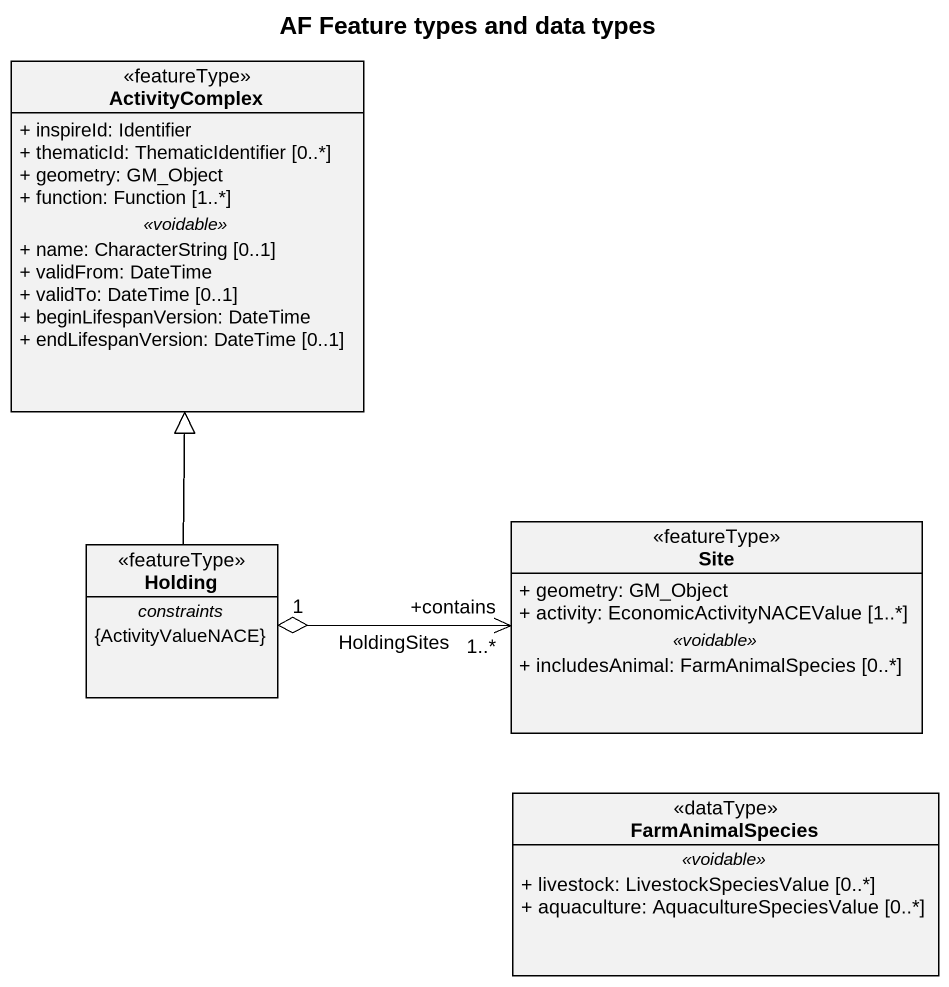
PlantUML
@startuml
title AF Feature types and data types
hide circle
hide empty members
skinparam classAttributeIconSize 0
class ActivityComplex <<featureType>> {
  + inspireId: Identifier
  + thematicId: ThematicIdentifier [0..*]
  + geometry: GM_Object
  + function: Function [1..*]
  .. <<voidable>> ..
  + name: CharacterString [0..1]
  + validFrom: DateTime
  + validTo: DateTime [0..1]
  + beginLifespanVersion: DateTime
  + endLifespanVersion: DateTime [0..1]
}
class Holding <<featureType>> {
  -- constraints --
  {ActivityValueNACE}
}
class Site <<featureType>> {
  + geometry: GM_Object
  + activity: EconomicActivityNACEValue [1..*]
  .. <<voidable>> ..
  + includesAnimal: FarmAnimalSpecies [0..*]
}
class FarmAnimalSpecies <<dataType>> {
  .. <<voidable>> ..
  + livestock: LivestockSpeciesValue [0..*]
  + aquaculture: AquacultureSpeciesValue [0..*]
}
Holding -up-|> ActivityComplex
Site "+contains\n1..*" <-left-o "1" Holding : HoldingSites
@enduml
